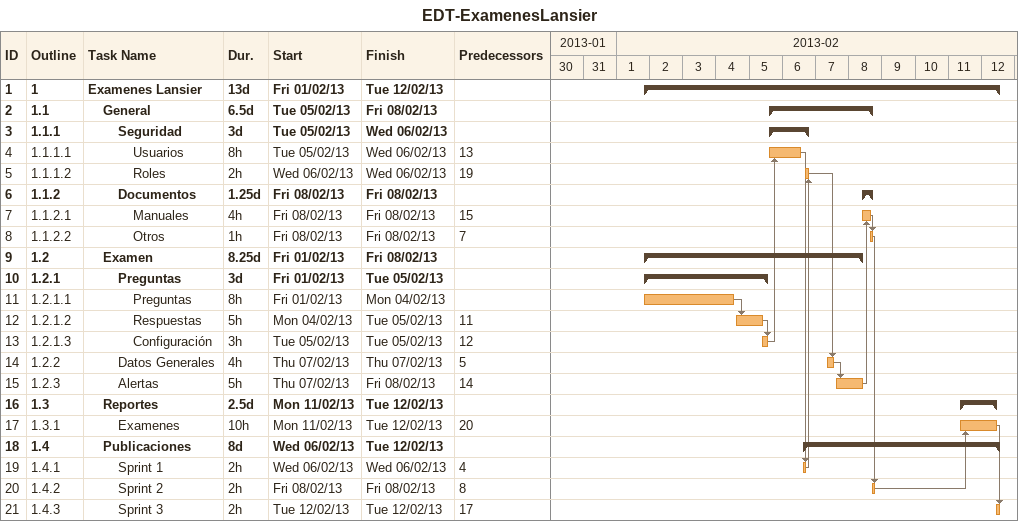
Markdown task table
EDT-ExamenesLansier

| ID | WBS | Task | Duration | Start | Finish | Predecessors |
|---|---|---|---|---|---|---|
| 1 | 1 | **Examenes Lansier** | 13d | 2013-02-01 | 2013-02-12 |  |
| 2 | 1.1 | **General** | 6.5d | 2013-02-05 | 2013-02-08 |  |
| 3 | 1.1.1 | **Seguridad** | 3d | 2013-02-05 | 2013-02-06 |  |
| 4 | 1.1.1.1 | Usuarios | 8h | 2013-02-05 | 2013-02-06 | 13 |
| 5 | 1.1.1.2 | Roles | 2h | 2013-02-06 | 2013-02-06 | 19 |
| 6 | 1.1.2 | **Documentos** | 1.25d | 2013-02-08 | 2013-02-08 |  |
| 7 | 1.1.2.1 | Manuales | 4h | 2013-02-08 | 2013-02-08 | 15 |
| 8 | 1.1.2.2 | Otros | 1h | 2013-02-08 | 2013-02-08 | 7 |
| 9 | 1.2 | **Examen** | 8.25d | 2013-02-01 | 2013-02-08 |  |
| 10 | 1.2.1 | **Preguntas** | 3d | 2013-02-01 | 2013-02-05 |  |
| 11 | 1.2.1.1 | Preguntas | 8h | 2013-02-01 | 2013-02-04 |  |
| 12 | 1.2.1.2 | Respuestas | 5h | 2013-02-04 | 2013-02-05 | 11 |
| 13 | 1.2.1.3 | Configuración | 3h | 2013-02-05 | 2013-02-05 | 12 |
| 14 | 1.2.2 | Datos Generales | 4h | 2013-02-07 | 2013-02-07 | 5 |
| 15 | 1.2.3 | Alertas | 5h | 2013-02-07 | 2013-02-08 | 14 |
| 16 | 1.3 | **Reportes** | 2.5d | 2013-02-11 | 2013-02-12 |  |
| 17 | 1.3.1 | Examenes | 10h | 2013-02-11 | 2013-02-12 | 20 |
| 18 | 1.4 | **Publicaciones** | 8d | 2013-02-06 | 2013-02-12 |  |
| 19 | 1.4.1 | Sprint 1 | 2h | 2013-02-06 | 2013-02-06 | 4 |
| 20 | 1.4.2 | Sprint 2 | 2h | 2013-02-08 | 2013-02-08 | 8 |
| 21 | 1.4.3 | Sprint 3 | 2h | 2013-02-12 | 2013-02-12 | 17 |
